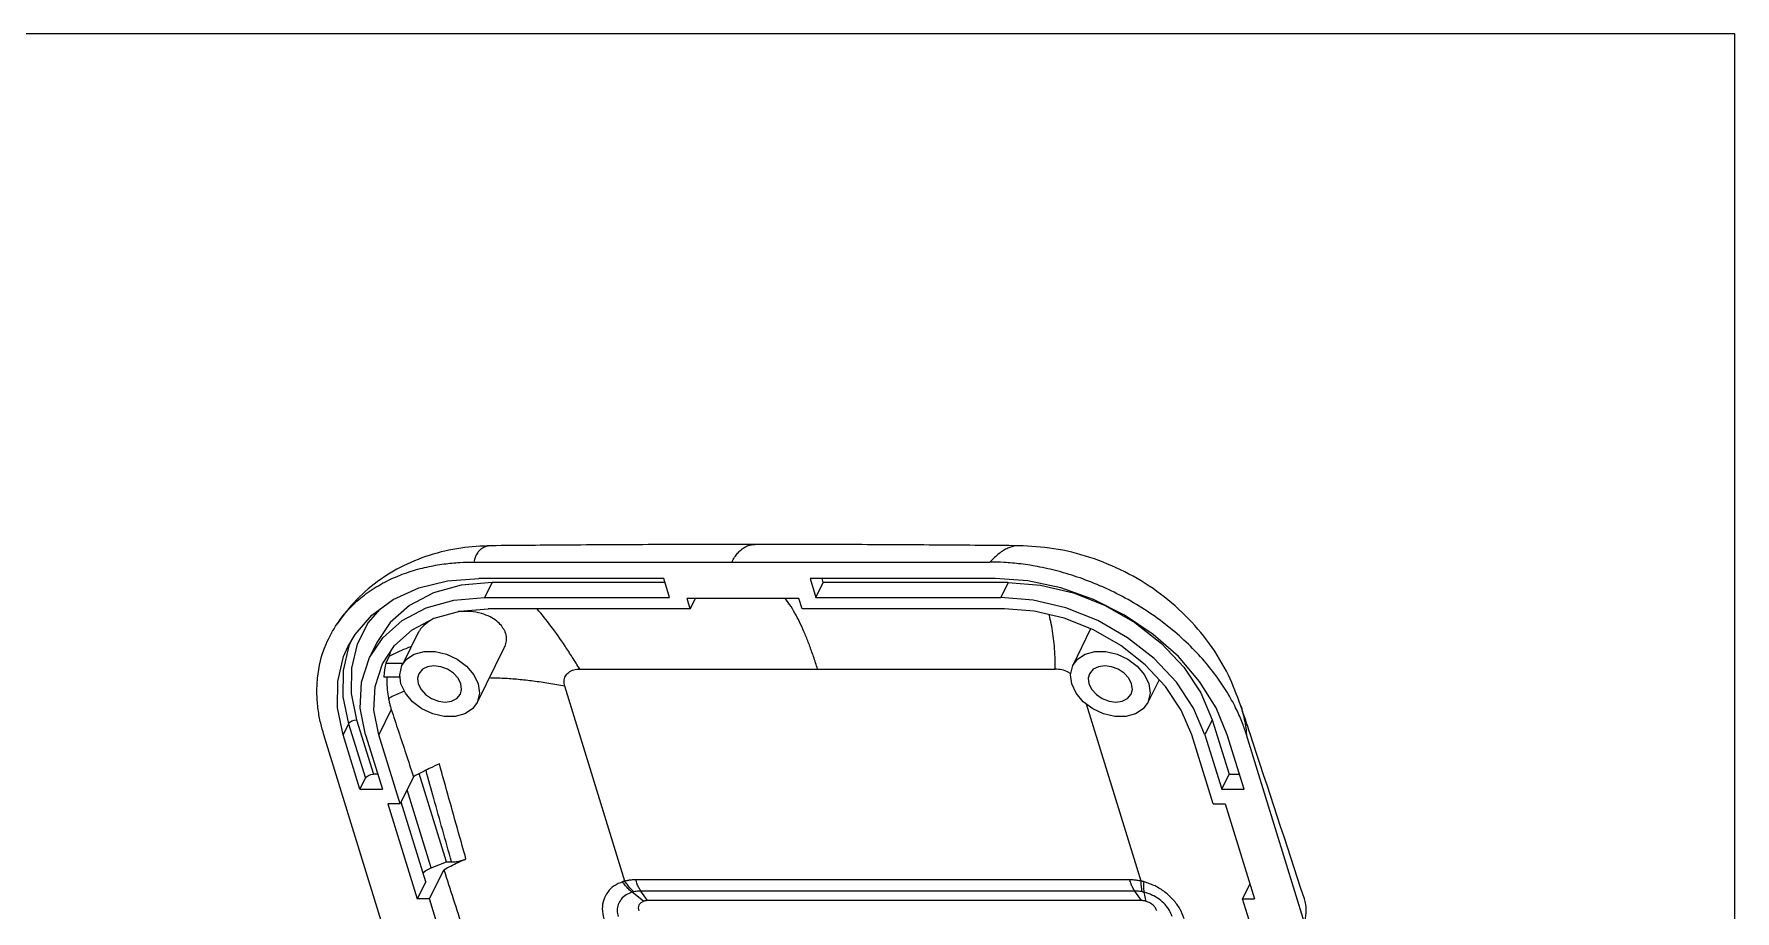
# Model space of a CAD drawing. Header units: millimetres. Extents: x -3610 to -2795, y 672 to 1276.
# Drawn here: x -3454.7 to -3377.6, y 918.1 to 957.8 of the extents above; entities that cross this region are included whole.
import ezdxf

# ---------------------------------------------------------------- set-up
doc = ezdxf.new("R2010")
doc.units = ezdxf.units.MM
doc.header["$MEASUREMENT"] = 0
doc.layers.add('dim', color=7, linetype='Continuous')

msp = doc.modelspace()

# ---------------------------------------------------------------- linework, layer by layer
at = {"color": 7, "linetype": 'Continuous'}
for p, q in [((-3433.944, 934.622), (-3433.946, 934.622)), ((-3410.045, 934.622), (-3410.046, 934.622)), ((-3434.744, 933.882), (-3411.349, 933.882)), ((-3426.132, 933.138), (-3434.514, 933.138)), ((-3433.912, 932.96), (-3434.248, 932.276)), ((-3426.078, 932.96), (-3433.912, 932.96)), ((-3425.866, 932.276), (-3426.132, 933.138)), ((-3411.119, 933.138), (-3419.501, 933.138)), ((-3419.501, 933.138), (-3419.235, 932.276)), ((-3419.235, 932.276), (-3418.899, 932.96)), ((-3418.899, 932.96), (-3418.954, 933.138)), ((-3410.517, 932.96), (-3418.899, 932.96)), ((-3409.638, 933.03), (-3411.119, 933.138)), ((-3410.517, 932.96), (-3410.853, 932.276)), ((-3434.248, 932.276), (-3425.866, 932.276)), ((-3420.005, 932.237), (-3425.071, 932.237)), ((-3424.926, 931.767), (-3425.071, 932.237)), ((-3424.926, 931.767), (-3424.695, 932.237)), ((-3419.86, 931.767), (-3420.005, 932.237)), ((-3419.235, 932.276), (-3410.853, 932.276)), ((-3424.926, 931.767), (-3434.091, 931.767)), ((-3410.696, 931.767), (-3419.86, 931.767)), ((-3437.287, 930.634), (-3437.916, 929.353)), ((-3406.785, 930.852), (-3407.599, 929.194)), ((-3440.331, 930.237), (-3440.394, 930.09)), ((-3439.125, 930.234), (-3439.46, 929.551)), ((-3433.358, 930.015), (-3434.583, 927.52)), ((-3438.573, 929.613), (-3438.73, 929.292)), ((-3438.73, 929.292), (-3437.946, 929.292)), ((-3429.938, 929.032), (-3408.386, 929.032)), ((-3438.081, 928.665), (-3438.812, 928.665)), ((-3427.889, 919.421), (-3430.617, 928.248)), ((-3403.683, 928.547), (-3404.188, 927.52)), ((-3404.494, 919.421), (-3406.974, 927.444)), ((-3399.988, 927.394), (-3399.987, 927.39)), ((-3440.415, 926.546), (-3440.659, 926.048)), ((-3440.415, 926.546), (-3439.652, 924.078)), ((-3440.047, 926.732), (-3439.285, 924.265)), ((-3438.481, 927.203), (-3439.047, 926.048)), ((-3401.271, 926.732), (-3401.606, 926.048)), ((-3401.271, 926.732), (-3400.508, 924.265)), ((-3438.036, 914.729), (-3441.534, 926.048)), ((-3439.897, 923.581), (-3440.659, 926.048)), ((-3439.646, 926.048), (-3438.883, 923.581)), ((-3438.079, 922.915), (-3439.047, 926.048)), ((-3401.236, 922.915), (-3402.205, 926.048)), ((-3401.606, 926.048), (-3400.844, 923.581)), ((-3399.83, 923.581), (-3400.593, 926.048)), ((-3397.086, 917.531), (-3399.718, 926.048)), ((-3439.095, 924.265), (-3439.285, 924.265)), ((-3435.97, 920.285), (-3437.209, 924.294)), ((-3400.844, 923.581), (-3400.508, 924.265)), ((-3400.508, 924.265), (-3400.042, 924.265)), ((-3439.897, 923.581), (-3439.652, 924.078)), ((-3439.897, 923.581), (-3438.883, 923.581)), ((-3437.473, 924.15), (-3438.079, 922.915)), ((-3436.669, 920.017), (-3437.763, 923.558)), ((-3400.844, 923.581), (-3399.83, 923.581)), ((-3438.079, 922.915), (-3438.632, 922.915)), ((-3438.632, 922.915), (-3437.3, 918.607)), ((-3436.919, 919.384), (-3438.037, 923.001)), ((-3401.236, 922.915), (-3400.684, 922.915)), ((-3400.684, 922.915), (-3399.352, 918.607)), ((-3436.748, 918.607), (-3436.096, 919.935)), ((-3436.669, 920.017), (-3435.97, 920.285)), ((-3435.97, 920.285), (-3435.743, 920.285)), ((-3436.919, 919.384), (-3437.3, 918.607)), ((-3427.051, 918.501), (-3427.562, 918.913)), ((-3405.018, 919.476), (-3427.399, 919.476)), ((-3404.785, 918.969), (-3427.166, 918.969)), ((-3426.86, 918.533), (-3427.166, 918.969)), ((-3404.478, 918.533), (-3404.785, 918.969)), ((-3404.265, 918.5), (-3404.354, 918.913)), ((-3399.566, 919.298), (-3399.905, 918.607)), ((-3436.748, 918.607), (-3437.3, 918.607)), ((-3435.549, 914.729), (-3436.748, 918.607)), ((-3404.478, 918.533), (-3426.86, 918.533)), ((-3399.905, 918.607), (-3399.352, 918.607)), ((-3399.457, 917.158), (-3399.905, 918.607))]:
    msp.add_line(p, q, dxfattribs=at)
for points in [[(-3440.448, 930.035), (-3440.117, 930.605), (-3439.36, 931.479), (-3438.388, 932.188), (-3437.233, 932.71), (-3435.928, 933.03), (-3434.514, 933.138)], [(-3433.912, 932.96), (-3435.304, 932.84), (-3436.568, 932.486), (-3437.656, 931.91), (-3438.526, 931.136), (-3439.125, 930.234)], [(-3410.517, 932.96), (-3409.052, 932.84), (-3407.569, 932.486), (-3406.125, 931.91), (-3404.776, 931.136), (-3403.574, 930.192), (-3402.564, 929.115), (-3401.787, 927.947), (-3401.271, 926.732)], [(-3400.593, 926.048), (-3401.1, 927.279), (-3401.845, 928.473), (-3402.805, 929.593), (-3403.951, 930.605), (-3405.249, 931.479), (-3406.658, 932.188), (-3408.136, 932.71), (-3409.638, 933.03)], [(-3439.461, 929.55), (-3438.862, 930.452), (-3437.992, 931.226), (-3436.904, 931.802), (-3435.639, 932.156), (-3434.248, 932.276)], [(-3401.606, 926.048), (-3402.122, 927.263), (-3402.9, 928.432), (-3403.909, 929.508), (-3405.112, 930.452), (-3406.46, 931.226), (-3407.904, 931.802), (-3409.387, 932.156), (-3410.853, 932.276)], [(-3439, 931.741), (-3439.523, 931.138), (-3440.026, 930.159), (-3440.286, 929.076), (-3440.293, 927.922), (-3440.047, 926.732)], [(-3438.877, 929.264), (-3438.327, 930.092), (-3437.528, 930.803), (-3436.529, 931.331), (-3435.368, 931.657), (-3434.091, 931.767)], [(-3403.393, 928.237), (-3404.32, 929.225), (-3405.424, 930.092), (-3406.662, 930.803), (-3407.988, 931.331), (-3409.35, 931.657), (-3410.696, 931.767)], [(-3440.659, 926.048), (-3440.913, 927.279), (-3440.906, 928.473), (-3440.638, 929.593), (-3440.448, 930.035)], [(-3440.394, 930.09), (-3440.662, 928.97), (-3440.669, 927.777), (-3440.415, 926.546)], [(-3437.994, 929.193), (-3437.782, 929.481), (-3437.434, 929.711), (-3436.993, 929.83), (-3436.494, 929.83), (-3435.98, 929.711), (-3435.49, 929.482), (-3435.065, 929.161), (-3434.739, 928.776), (-3434.538, 928.357)], [(-3407.599, 929.193), (-3407.387, 929.481), (-3407.039, 929.711), (-3406.598, 929.83), (-3406.099, 929.83), (-3405.585, 929.711), (-3405.095, 929.482), (-3404.67, 929.161), (-3404.344, 928.776), (-3404.143, 928.357)], [(-3439.646, 926.048), (-3439.881, 927.263), (-3439.825, 928.432), (-3439.461, 929.55)], [(-3439.047, 926.048), (-3439.263, 927.164), (-3439.212, 928.237), (-3438.877, 929.264)], [(-3438.73, 929.292), (-3438.768, 929.086), (-3438.795, 928.877), (-3438.812, 928.665)], [(-3438.038, 928.357), (-3438.097, 928.776), (-3437.994, 929.193)], [(-3435.321, 928.357), (-3435.447, 928.611), (-3435.655, 928.84), (-3435.925, 929.022), (-3436.231, 929.139), (-3436.542, 929.179), (-3436.829, 929.139), (-3437.062, 929.022), (-3437.231, 928.82)], [(-3407.643, 928.357), (-3407.702, 928.776), (-3407.599, 929.193)], [(-3404.926, 928.357), (-3405.052, 928.611), (-3405.26, 928.84), (-3405.53, 929.022), (-3405.836, 929.139), (-3406.147, 929.179), (-3406.434, 929.139), (-3406.667, 929.022), (-3406.836, 928.82)], [(-3434.582, 927.52), (-3434.795, 927.232), (-3435.143, 927.003), (-3435.584, 926.884), (-3436.082, 926.884), (-3436.597, 927.003), (-3437.087, 927.232), (-3437.512, 927.552), (-3437.838, 927.937), (-3438.038, 928.357)], [(-3437.231, 928.82), (-3437.287, 928.611), (-3437.255, 928.357)], [(-3437.255, 928.357), (-3437.129, 928.103), (-3436.921, 927.873), (-3436.651, 927.691), (-3436.345, 927.574), (-3436.034, 927.534), (-3435.748, 927.574), (-3435.514, 927.691), (-3435.346, 927.894)], [(-3435.346, 927.894), (-3435.29, 928.102), (-3435.321, 928.357)], [(-3434.538, 928.357), (-3434.48, 927.937), (-3434.582, 927.52)], [(-3404.187, 927.52), (-3404.4, 927.232), (-3404.748, 927.003), (-3405.189, 926.884), (-3405.687, 926.884), (-3406.202, 927.003), (-3406.692, 927.232), (-3407.117, 927.552), (-3407.443, 927.937), (-3407.643, 928.357)], [(-3406.836, 928.82), (-3406.892, 928.611), (-3406.86, 928.357)], [(-3406.86, 928.357), (-3406.734, 928.103), (-3406.526, 927.873), (-3406.256, 927.691), (-3405.95, 927.574), (-3405.639, 927.534), (-3405.353, 927.574), (-3405.119, 927.691), (-3404.951, 927.894)], [(-3404.951, 927.894), (-3404.895, 928.102), (-3404.926, 928.357)], [(-3404.143, 928.357), (-3404.084, 927.937), (-3404.187, 927.52)], [(-3402.205, 926.048), (-3402.679, 927.164), (-3403.393, 928.237)], [(-3440.415, 926.546), (-3440.359, 926.617), (-3440.269, 926.678), (-3440.16, 926.718), (-3440.047, 926.732)], [(-3439.652, 924.078), (-3439.596, 924.15), (-3439.507, 924.21), (-3439.397, 924.251), (-3439.285, 924.265)], [(-3437.045, 919.793), (-3436.919, 919.893), (-3436.669, 920.017)]]:
    msp.add_lwpolyline(points, dxfattribs=at)
for points in [[(-3433.946, 934.622), (-3435.319, 934.516), (-3436.756, 934.184), (-3438.076, 933.635), (-3439.251, 932.882), (-3440.28, 931.924), (-3440.933, 931.086)], [(-3433.946, 934.622), (-3434.055, 934.615), (-3434.208, 934.579), (-3434.349, 934.511), (-3434.476, 934.409), (-3434.586, 934.271), (-3434.634, 934.188), (-3434.676, 934.095), (-3434.713, 933.993), (-3434.744, 933.882)], [(-3421.993, 934.681), (-3426.32, 934.673), (-3430.398, 934.651), (-3433.944, 934.622)], [(-3423.047, 933.882), (-3422.918, 934.099), (-3422.782, 934.279), (-3422.641, 934.424), (-3422.494, 934.534), (-3422.342, 934.613), (-3422.187, 934.661), (-3422.029, 934.68), (-3421.993, 934.681)], [(-3410.046, 934.622), (-3413.586, 934.651), (-3417.666, 934.673), (-3421.993, 934.681)], [(-3410.046, 934.622), (-3410.18, 934.615), (-3410.54, 934.511), (-3410.732, 934.409), (-3410.931, 934.271), (-3411.137, 934.095), (-3411.349, 933.882)], [(-3399.988, 927.394), (-3400.543, 928.751), (-3401.402, 930.18), (-3402.495, 931.461), (-3403.784, 932.554), (-3405.237, 933.437), (-3406.818, 934.09), (-3408.46, 934.487), (-3410.045, 934.622)], [(-3440.933, 931.086), (-3440.562, 931.571), (-3439.951, 932.178), (-3439.249, 932.697), (-3438.479, 933.116), (-3437.674, 933.434), (-3436.865, 933.657), (-3436.086, 933.795), (-3435.37, 933.863), (-3434.744, 933.882)], [(-3399.718, 926.048), (-3399.901, 926.574), (-3400.17, 927.192), (-3400.541, 927.883), (-3401.026, 928.624), (-3401.631, 929.39), (-3402.353, 930.154), (-3403.183, 930.889), (-3404.103, 931.571), (-3405.089, 932.178), (-3406.112, 932.697), (-3407.141, 933.116), (-3408.143, 933.434), (-3409.089, 933.657), (-3409.953, 933.795), (-3410.712, 933.863), (-3411.349, 933.882)], [(-3419.162, 929.032), (-3419.344, 929.594), (-3419.532, 930.122), (-3419.727, 930.614), (-3419.93, 931.068), (-3420.363, 931.862), (-3420.63, 932.246)], [(-3436.56, 931.318), (-3436.933, 931.068), (-3437.206, 930.771), (-3437.29, 930.628)], [(-3433.351, 930.777), (-3433.49, 930.999), (-3433.699, 931.205), (-3433.995, 931.393), (-3434.393, 931.548), (-3434.902, 931.64), (-3435.444, 931.639)], [(-3429.938, 929.032), (-3430.274, 929.569), (-3430.603, 930.073), (-3431.242, 930.982), (-3431.867, 931.754), (-3431.887, 931.776)], [(-3408.385, 929.032), (-3408.396, 929.569), (-3408.427, 930.073), (-3408.549, 930.982), (-3408.641, 931.385), (-3408.672, 931.498)], [(-3441.534, 926.048), (-3441.676, 926.574), (-3441.789, 927.192), (-3441.845, 927.883), (-3441.818, 928.624), (-3441.436, 930.154), (-3440.933, 931.086)], [(-3433.351, 930.777), (-3433.273, 930.511), (-3433.28, 930.25), (-3433.358, 930.016)], [(-3438.573, 929.613), (-3438.2, 929.794), (-3437.801, 929.969), (-3437.569, 930.063)], [(-3438.513, 929.85), (-3438.573, 929.613)], [(-3430.617, 928.248), (-3430.647, 928.492), (-3430.584, 928.71), (-3430.434, 928.882), (-3430.212, 928.994), (-3429.938, 929.032)], [(-3407.688, 928.82), (-3407.797, 928.883), (-3408.088, 928.994), (-3408.386, 929.032)], [(-3438.682, 928.665), (-3438.682, 928.516), (-3438.658, 928.096), (-3438.604, 927.697)], [(-3430.617, 928.249), (-3431.339, 928.379), (-3432.041, 928.482), (-3432.724, 928.558), (-3433.388, 928.606), (-3434.043, 928.626)], [(-3437.879, 928.027), (-3438.44, 927.783), (-3438.604, 927.697)], [(-3438.604, 927.697), (-3438.57, 927.527), (-3438.529, 927.363), (-3438.481, 927.203)], [(-3399.987, 927.39), (-3399.926, 927.188), (-3399.842, 926.844), (-3399.773, 926.464), (-3399.718, 926.048)], [(-3399.561, 926.1), (-3399.987, 927.39)], [(-3438.481, 927.203), (-3438.153, 926.213), (-3437.817, 925.196), (-3437.473, 924.15)], [(-3397.099, 918.619), (-3399.561, 926.1)], [(-3436.88, 924.464), (-3437.109, 924.348), (-3437.473, 924.15)], [(-3435.743, 920.285), (-3436.148, 921.721), (-3436.548, 923.157), (-3436.904, 924.449)], [(-3436.716, 924.542), (-3436.88, 924.464)], [(-3436.295, 924.732), (-3436.716, 924.542)], [(-3435.092, 920.425), (-3435.426, 921.608), (-3436.297, 924.731)], [(-3436.096, 919.935), (-3435.783, 920.101), (-3435.449, 920.264), (-3435.093, 920.425)], [(-3435.743, 920.285), (-3435.527, 920.301), (-3435.307, 920.349), (-3435.093, 920.425)], [(-3436.096, 919.935), (-3435.666, 918.607), (-3435.232, 917.261), (-3434.794, 915.898)], [(-3427.997, 919.389), (-3428.381, 919.199), (-3428.671, 918.921), (-3428.851, 918.573), (-3428.916, 918.164), (-3428.847, 917.713)], [(-3427.562, 918.913), (-3427.84, 918.789), (-3428.055, 918.601), (-3428.194, 918.357), (-3428.24, 918.088), (-3428.198, 917.818)], [(-3427.889, 919.421), (-3427.925, 919.411), (-3427.962, 919.4), (-3427.997, 919.389)], [(-3427.562, 918.913), (-3427.713, 919.045), (-3427.859, 919.205), (-3427.997, 919.389)], [(-3427.399, 919.476), (-3427.568, 919.469), (-3427.732, 919.451), (-3427.889, 919.421)], [(-3427.484, 918.933), (-3427.627, 919.07), (-3427.762, 919.233), (-3427.889, 919.421)], [(-3427.484, 918.933), (-3427.511, 918.927), (-3427.537, 918.92), (-3427.562, 918.913)], [(-3427.166, 918.969), (-3427.273, 918.965), (-3427.381, 918.953), (-3427.484, 918.933)], [(-3427.166, 918.969), (-3427.253, 919.112), (-3427.331, 919.282), (-3427.399, 919.476)], [(-3404.785, 918.969), (-3404.871, 919.112), (-3404.949, 919.281), (-3405.018, 919.476)], [(-3404.494, 919.421), (-3404.677, 919.452), (-3404.851, 919.47), (-3405.018, 919.476)], [(-3404.445, 918.933), (-3404.562, 918.953), (-3404.674, 918.965), (-3404.785, 918.969)], [(-3404.445, 918.933), (-3404.471, 919.07), (-3404.488, 919.233), (-3404.494, 919.421)], [(-3404.366, 919.389), (-3404.409, 919.4), (-3404.451, 919.411), (-3404.494, 919.421)], [(-3404.354, 918.913), (-3404.384, 918.92), (-3404.414, 918.927), (-3404.445, 918.933)], [(-3404.354, 918.913), (-3404.369, 919.045), (-3404.373, 919.204), (-3404.366, 919.389)], [(-3402.543, 917.713), (-3402.745, 918.16), (-3403.044, 918.567), (-3403.419, 918.915), (-3403.868, 919.197), (-3404.366, 919.389)], [(-3403.09, 917.818), (-3403.21, 918.087), (-3403.411, 918.355), (-3403.681, 918.595), (-3404.006, 918.788), (-3404.354, 918.913)], [(-3427.051, 918.501), (-3427.173, 918.43), (-3427.253, 918.326), (-3427.285, 918.202), (-3427.267, 918.063)], [(-3426.86, 918.533), (-3426.929, 918.53), (-3426.992, 918.519), (-3427.051, 918.501)], [(-3404.265, 918.5), (-3404.336, 918.519), (-3404.406, 918.53), (-3404.478, 918.533)], [(-3403.78, 918.063), (-3403.847, 918.201), (-3403.956, 918.326), (-3404.099, 918.429), (-3404.265, 918.5)], [(-3397.086, 917.531), (-3397.02, 917.959), (-3397.037, 918.358), (-3397.099, 918.619)]]:
    msp.add_spline(points, degree=3, dxfattribs=at)
at = {"layer": 'dim', "color": 3}
for p, q in [((-3377.585, 957.821), (-3605.853, 957.821)), ((-3377.585, 672.266), (-3377.585, 957.821))]:
    msp.add_line(p, q, dxfattribs=at)

doc.saveas('drawing.dxf')
